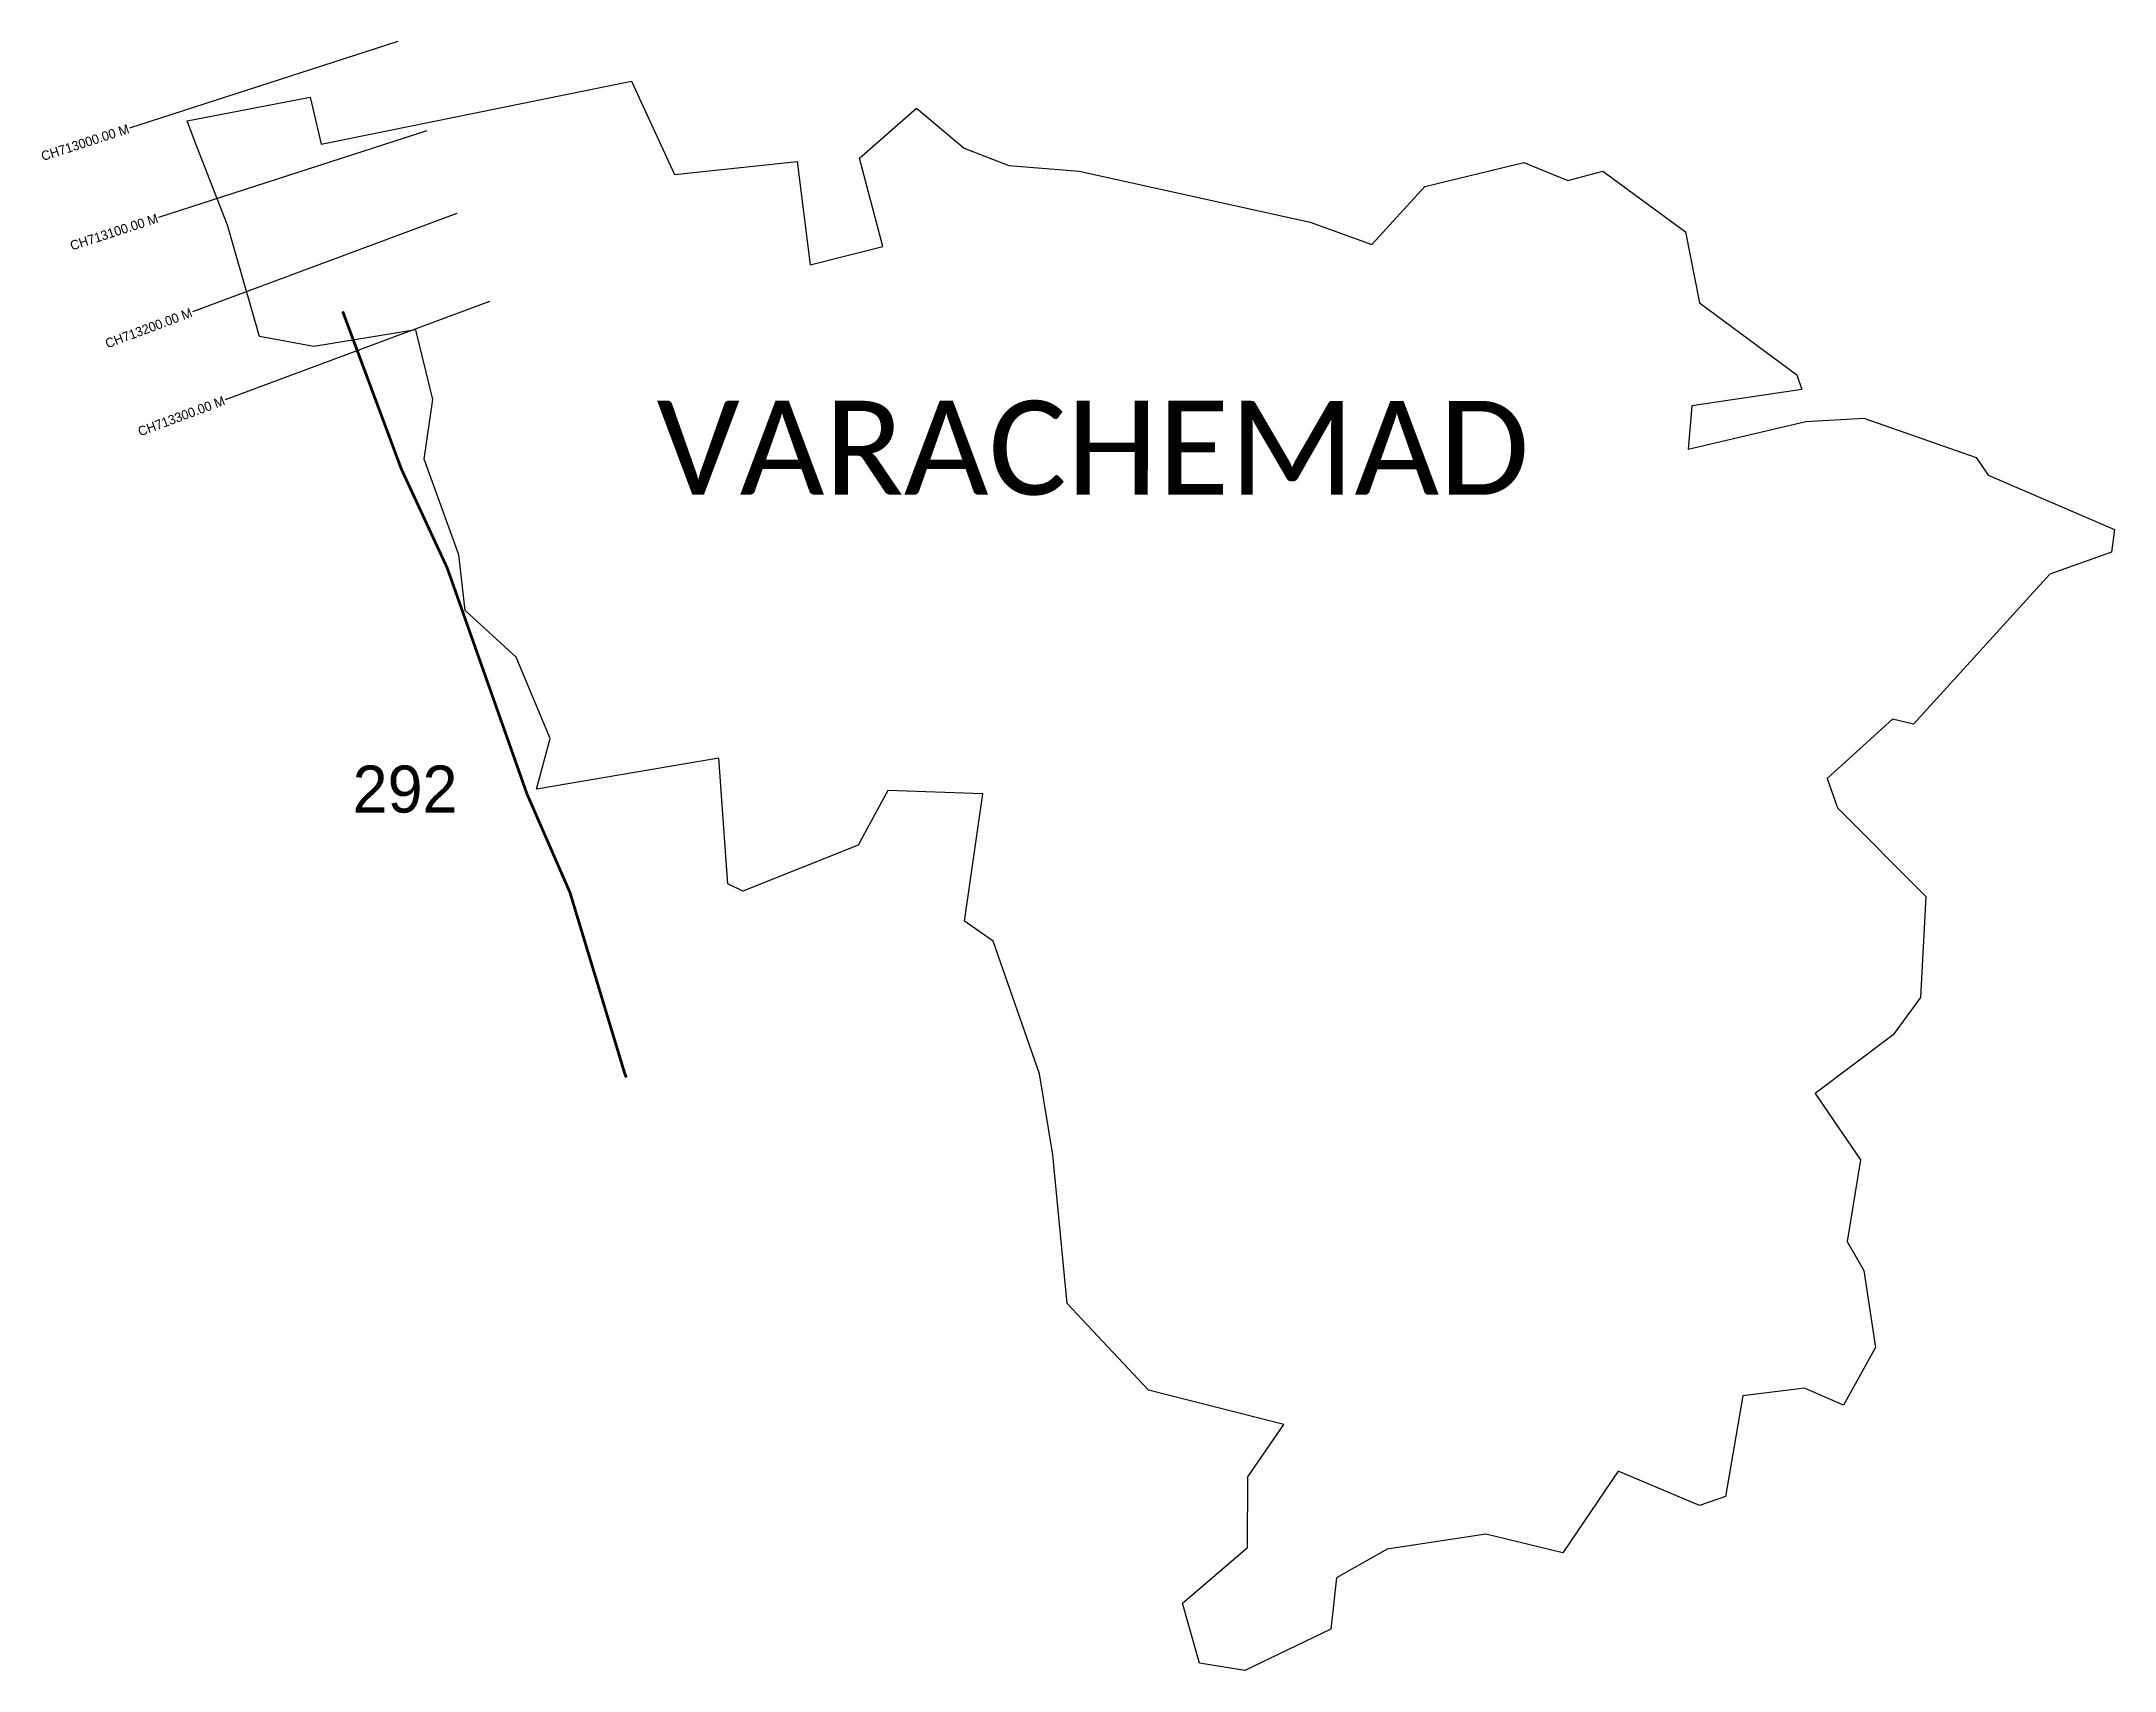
# Model space of a CAD drawing. Header units: metres. Extents: x 353655 to 355861, y 1748971 to 1750704.
import ezdxf
from ezdxf.enums import TextEntityAlignment as Align

# ---------------------------------------------------------------- set-up
doc = ezdxf.new("R2010")
doc.units = ezdxf.units.M
for name, color, linetype in [('ARTIFICIALLY PROTECTED', 4, 'Continuous'), ('CS', 134, 'Continuous'), ('CSMark', 6, 'Continuous'), ('VILLAGE NAME', 250, 'Continuous')]:
    doc.layers.add(name, color=color, linetype=linetype)

msp = doc.modelspace()

# ---------------------------------------------------------------- linework, layer by layer
at = {"color": 6}
for points in [[(354586.5, 1750633), (354637, 1750590.6), (354684.7, 1750572.2), (354759.4, 1750566.1), (355005.2, 1750512), (355070.7, 1750488), (355127.3, 1750550), (355232.4, 1750575.3), (355279.2, 1750556.1), (355316.6, 1750566), (355404.5, 1750501.5), (355419.5, 1750426.2), (355522.8, 1750349.3), (355528.1, 1750333.7), (355411.3, 1750316.5), (355407.4, 1750270.4), (355532.3, 1750299.8), (355594, 1750303.5), (355713.6, 1750261.5), (355726.3, 1750242.6), (355860.9, 1750184.8), (355857.5, 1750160.6), (355792.2, 1750137.2), (355647, 1749977.6), (355624.8, 1749983.2), (355555, 1749920), (355566.3, 1749888.8), (355660.3, 1749794.3), (355654.3, 1749687), (355625.3, 1749647.1), (355542.3, 1749584.7), (355590.5, 1749514.3), (355576.3, 1749427.2), (355594.1, 1749396.3), (355606.5, 1749314.6), (355572.7, 1749253.2), (355531.2, 1749271.2), (355465.5, 1749263.2), (355447.1, 1749156), (355419.5, 1749146.3), (355332.8, 1749182.9), (355273.8, 1749095.9), (355192.2, 1749115.8), (355086.9, 1749099.9), (355033.1, 1749069.3), (355027.2, 1749014.8), (354935.8, 1748970.8), (354887.3, 1748978.8), (354869.5, 1749042.3), (354938.5, 1749101.6), (354938.9, 1749176.8), (354977.3, 1749232.7), (354833.2, 1749269), (354746.7, 1749361.3), (354731.5, 1749519.5), (354717.1, 1749605.6), (354668, 1749746.8), (354637.4, 1749768.1), (354657, 1749903.7), (354555.8, 1749907.3), (354524.4, 1749849.1), (354401.6, 1749800.2), (354385.8, 1749807.9), (354375.9, 1749941.7), (354182, 1749908.6), (354196.5, 1749962.5), (354160.6, 1750049), (354106.1, 1750098.8), (354099.4, 1750158), (354062.5, 1750259.6), (354071.9, 1750323.2), (354053.8, 1750397.3), (353945.2, 1750379.7), (353887.5, 1750390.1), (353853.3, 1750508.8), (353818.4, 1750598.8), (353810.3, 1750619.8), (353941.3, 1750644.9), (353952.9, 1750594.8), (354283.3, 1750662), (354329, 1750562.5), (354459.5, 1750576.5), (354473.3, 1750466.5), (354550.7, 1750486.1), (354525.7, 1750580.1)], [(354525.7, 1750580.1), (354586.5, 1750633)]]:
    msp.add_lwpolyline(points, dxfattribs=at)
at = {"layer": 'ARTIFICIALLY PROTECTED', "const_width": 3, "flags": 128}
msp.add_lwpolyline([(353975.9, 1750416.9), (354038.2, 1750249.5), (354087.1, 1750143.9), (354172, 1749903.4), (354217.7, 1749798.6), (354250.9, 1749688.9), (354276, 1749605.9), (354277.7, 1749601.8)], dxfattribs=at)
at = {"layer": 'CS'}
for p, q in [((354034.6, 1750704.2), (353749.1, 1750611.9)), ((354065.4, 1750609), (353779.9, 1750516.7)), ((354097.2, 1750521.1), (353816, 1750416.6)), ((354132.1, 1750427.4), (353850.9, 1750322.8))]:
    msp.add_line(p, q, dxfattribs=at)

# ---------------------------------------------------------------- texts
at = {"insert": (353986.5, 1749933.7), "char_height": 50, "attachment_point": 1}
msp.add_mtext_dynamic_manual_height_columns('292', width=84.374, gutter_width=1, heights=[74.2], dxfattribs=at)
at = {"layer": 'CSMark'}
for s, rotation, p in [('CH713000.00 M', 17.9181, (353748.2, 1750611.6)), ('CH713100.00 M', 17.9181, (353779, 1750516.4)), ('CH713200.00 M', 20.3933, (353815.1, 1750416.2)), ('CH713300.00 M', 20.3933, (353849.9, 1750322.5))]:
    msp.add_text(s, height=10, rotation=rotation, dxfattribs=at).set_placement(p, align=Align.MIDDLE_RIGHT)
at = {"layer": 'VILLAGE NAME', "insert": (354309.9, 1750322), "char_height": 99.923, "attachment_point": 1, "rotation": 359.9793}
msp.add_mtext_dynamic_manual_height_columns('{\\fCalibri|b0|i0|c0|p34;VARACHEMAD}', width=986.021, gutter_width=499.6, heights=[0], dxfattribs=at)

doc.saveas('drawing.dxf')
